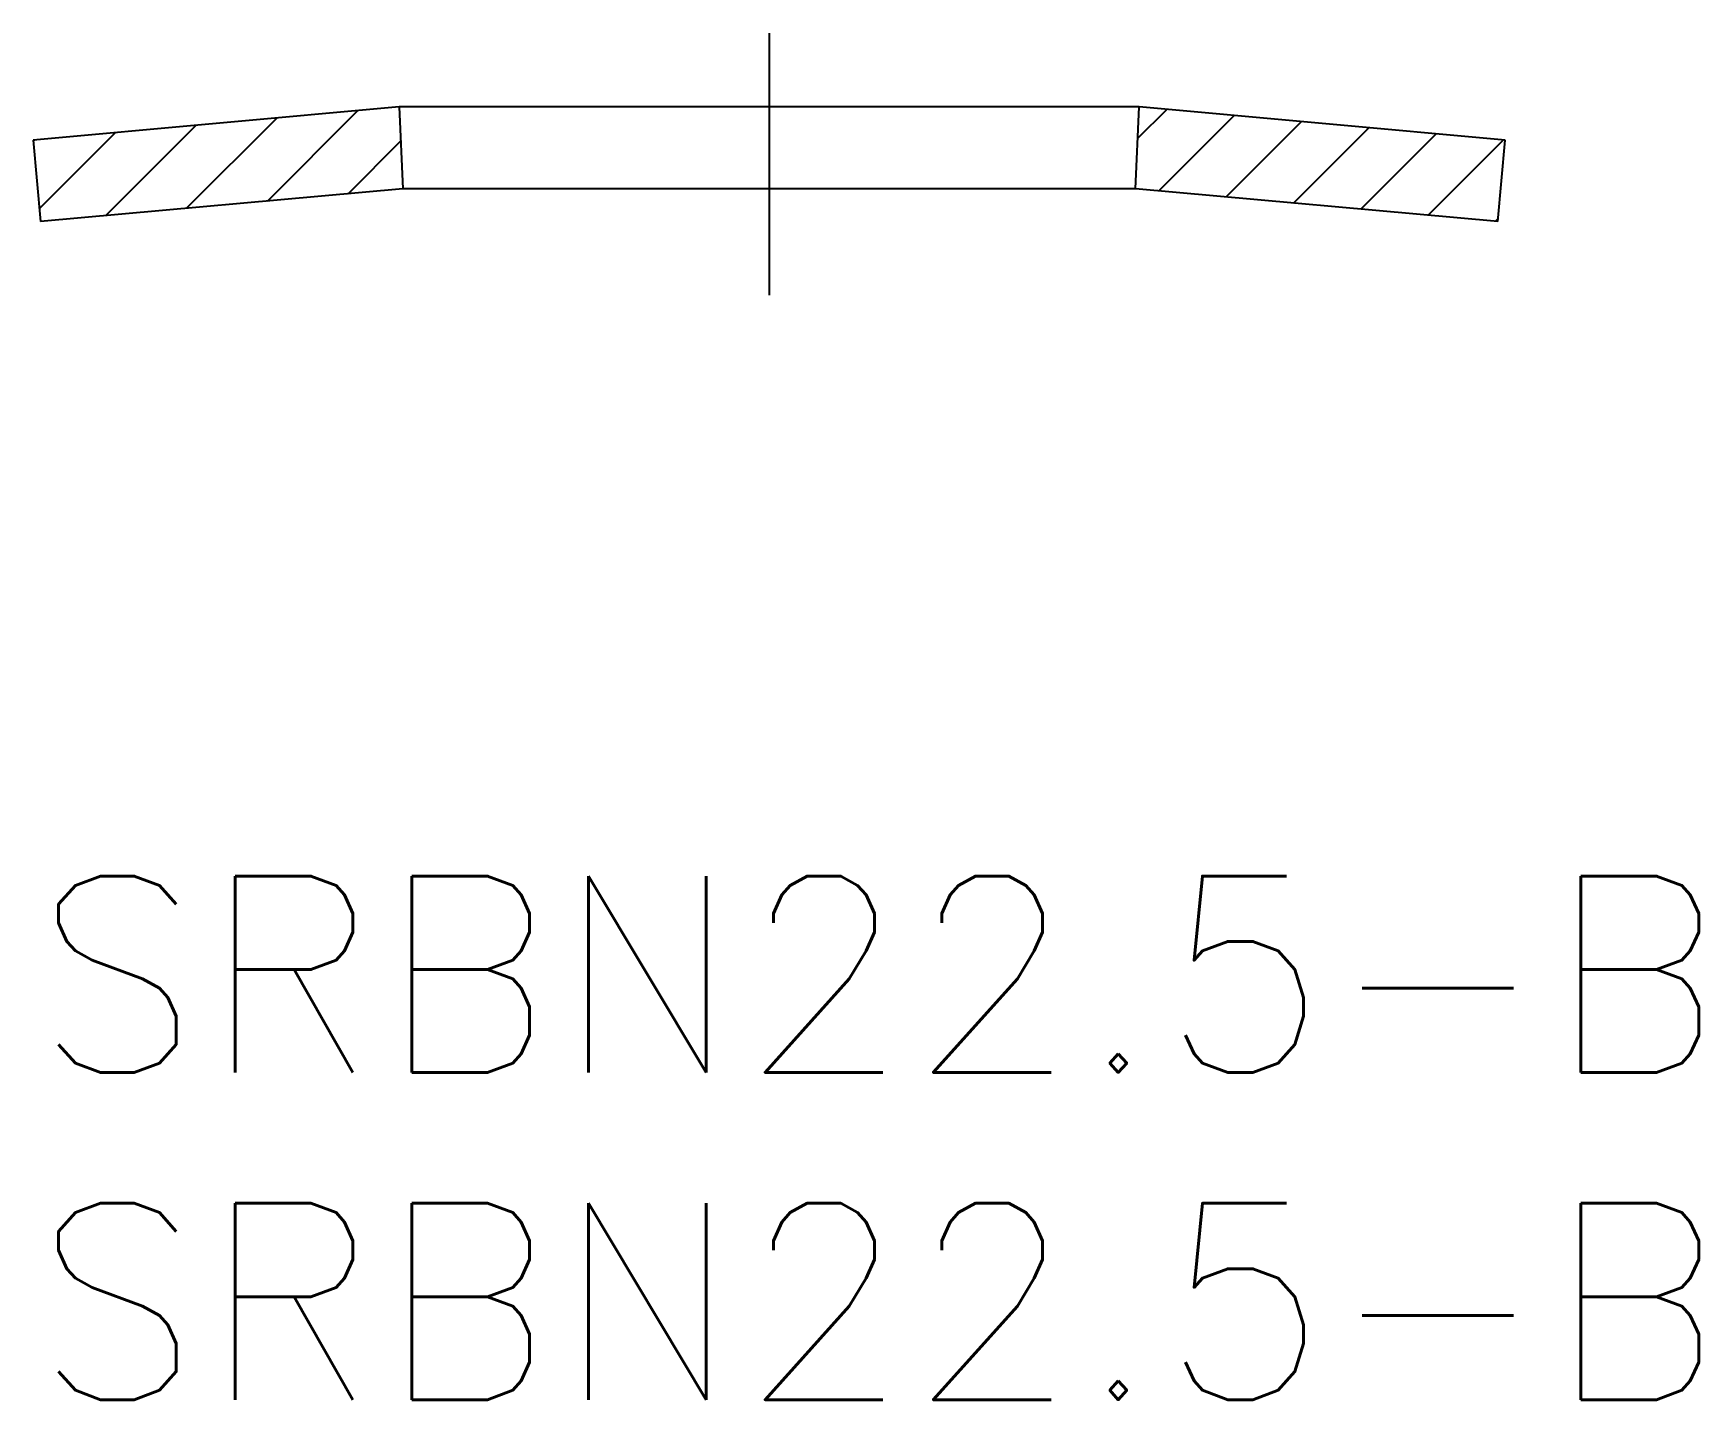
# Model space of a CAD drawing. Extents: x 0 to 25.5, y -8 to 12.9.
import ezdxf

# ---------------------------------------------------------------- set-up
doc = ezdxf.new("R2010")
doc.units = 0
doc.header["$LTSCALE"] = 0.5
doc.linetypes.add('CENTER', pattern=[50.8, 31.75, -6.35, 6.35, -6.35])
for name, color, linetype in [('MSM_CENTER', 1, 'CENTER'), ('MSM_CONTINUOUS', 7, 'CONTINUOUS'), ('MSM_NARROW', 5, 'CONTINUOUS'), ('MSM_PART_NUMBER', 7, 'CONTINUOUS')]:
    doc.layers.add(name, color=color, linetype=linetype)
doc.styles.get("Standard").update_dxf_attribs({"font": 'txt.shx', "height": 3, "bigfont": 'bigfont.shx'})

# ---------------------------------------------------------------- blocks, each defined once
blk = doc.blocks.new('*X6')
at = {"layer": 'MSM_NARROW', "linetype": 'CONTINUOUS'}
for p, q in [((16.885, 11.272), (17.325, 11.712)), ((17.203, 10.468), (18.354, 11.619)), ((18.233, 10.375), (19.384, 11.526)), ((19.262, 10.282), (20.414, 11.433)), ((20.292, 10.189), (21.443, 11.34)), ((21.322, 10.096), (22.473, 11.247)), ((22.351, 10.003), (22.392, 10.044))]:
    blk.add_line(p, q, dxfattribs=at)
blk = doc.blocks.new('*X7')
at = {"layer": 'MSM_NARROW', "linetype": 'CONTINUOUS'}
for p, q in [((1.11, 10.09), (2.489, 11.47)), ((2.344, 10.202), (3.723, 11.581)), ((3.578, 10.313), (4.957, 11.693)), ((0.002, 11.227), (0.022, 11.247)), ((0.094, 10.197), (1.256, 11.358)), ((4.812, 10.424), (5.617, 11.23))]:
    blk.add_line(p, q, dxfattribs=at)

msp = doc.modelspace()

# ---------------------------------------------------------------- linework, layer by layer
at = {"layer": 'MSM_CENTER'}
msp.add_line((11.25, 12.875), (11.25, 8.875), dxfattribs=at)
at = {"layer": 'MSM_CONTINUOUS'}
for p, q in [((5.594, 11.75), (0, 11.245)), ((5.594, 11.75), (5.65, 10.5)), ((16.906, 11.75), (5.594, 11.75)), ((16.85, 10.5), (16.906, 11.75)), ((22.5, 11.245), (16.906, 11.75)), ((0, 11.245), (0.112, 10)), ((22.388, 10), (22.5, 11.245)), ((5.65, 10.5), (0.112, 10)), ((16.85, 10.5), (5.65, 10.5)), ((22.388, 10), (16.85, 10.5))]:
    msp.add_line(p, q, dxfattribs=at)

# ---------------------------------------------------------------- block references
at = {"layer": 'MSM_NARROW'}
for name in ['*X6', '*X7']:
    msp.add_blockref(name, (0, 0), dxfattribs=at)

# ---------------------------------------------------------------- texts
at = {"layer": 'MSM_PART_NUMBER'}
for p in [(0, -3), (0, -8)]:
    msp.add_text('SRBN22.5-B', height=3, dxfattribs=at).set_placement(p)

doc.saveas('drawing.dxf')
